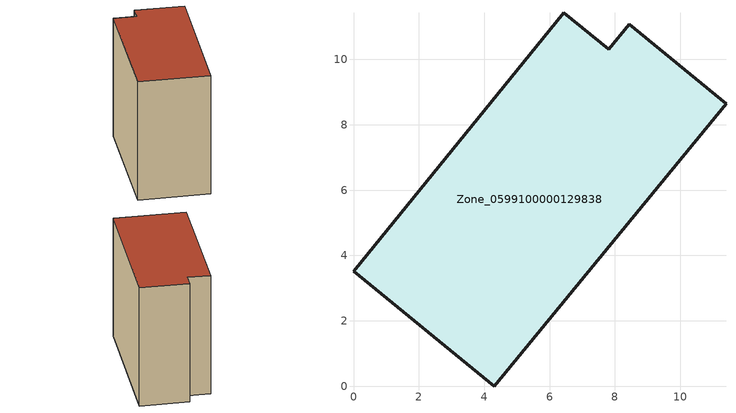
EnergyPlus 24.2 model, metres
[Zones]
Zone_0599100000129838
 floor ground (C_G): 0,3.52 6.44,11.43 7.81,10.31 8.44,11.08 11.4,8.65 4.3,0 z0
 wall outside (C_F): 6.44,11.43 0,3.52 4.3,0 11.4,8.65 8.44,11.08 7.81,10.31 6.44,11.43 z0:10.05
 roof outside (C_R): 11.4,8.65 8.44,11.08 7.81,10.31 6.44,11.43 0,3.52 4.3,0 z10.05
[BUILDING]
Pand.0599100000129838: North Axis=0; Terrain=City; Loads Convergence Tolerance Value=0.04; Temperature Convergence Tolerance Value=0.4; Solar Distribution=FullExterior; Maximum Number of Warmup Days=25; Minimum Number of Warmup Days=1
[Site:Location]
Rotterdam.The.Hague.AP_ZH_NLD Design_Conditions: Latitude=51.96; Longitude=4.45; Time Zone=1; Elevation=-4.5
[SITE:GROUNDTEMPERATURE:BUILDINGSURFACE]
18, 18, 18, 18, 18, 18, 18, 18, 18, 18, 18, 18
[MATERIAL] Thermal Absorptance=0.9; Solar Absorptance=0.7; Visible Absorptance=0.7
Name | Roughness | Thickness | Conductivity | Density | Specific Heat
G.TI.1946 | MediumSmooth | 0.15 | 1 | 540 | 1210
F.TI.1946 | Rough | 0.3 | 0.857143 | 1920 | 840
R.TI.1946 | MediumRough | 0.2 | 0.1 | 1500 | 1000
[CONSTRUCTION]
C_G: G.TI.1946
C_F: F.TI.1946
C_R: R.TI.1946
[ZONE]
Zone_0599100000129838: Type=1; Multiplier=1; Ceiling Height=Autocalculate; Volume=Autocalculate; Floor Area=autocalculate; Part of Total Floor Area=Yes
[ZONEINFILTRATION:DESIGNFLOWRATE]
Infil_Zone_0599100000129838: Zone or ZoneList or Space or SpaceList=Zone_0599100000129838; Schedule=AlwaysOn; Design Flow Rate Calculation Method=Flow/Area; Flow Rate per Floor Area=0.003; Constant Term Coefficient=1; Temperature Term Coefficient=0; Velocity Term Coefficient=0; Velocity Squared Term Coefficient=0
[HVACTEMPLATE:ZONE:IDEALLOADSAIRSYSTEM]
Zone_0599100000129838: Maximum Heating Supply Air Temperature=50; Minimum Cooling Supply Air Temperature=13; Maximum Heating Supply Air Humidity Ratio=0.0156; Minimum Cooling Supply Air Humidity Ratio=0.0077; Heating Limit=NoLimit; Cooling Limit=NoLimit; Dehumidification Control Type=ConstantSensibleHeatRatio; Cooling Sensible Heat Ratio=0.7; Dehumidification Setpoint=60; Humidification Control Type=None; Humidification Setpoint=30; Outdoor Air Method=None; Outdoor Air Flow Rate per Person=0.00944; Outdoor Air Flow Rate per Zone Floor Area=0; Outdoor Air Flow Rate per Zone=0; Demand Controlled Ventilation Type=None; Outdoor Air Economizer Type=NoEconomizer; Heat Recovery Type=None; Sensible Heat Recovery Effectiveness=0.7; Latent Heat Recovery Effectiveness=0.65
[ZONECONTROL:THERMOSTAT]
ThermostatControl_Zone_0599100000129838: Zone or ZoneList=Zone_0599100000129838; Control Type Schedule=DualSetpointControlType; Control 1=Thermostat_Zone_0599100000129838; Temperature Difference Between Cutout And Setpoint=0
[THERMOSTATSETPOINT:DUALSETPOINT]
Thermostat_Zone_0599100000129838: Heating Setpoint Temperature Schedule=HeatingSetpoint_Zone_0599100000129838; Cooling Setpoint Temperature Schedule=CoolingSetpoint_Zone_0599100000129838
[SCHEDULE:COMPACT]
HeatingSetpoint_Zone_0599100000129838: Through: 12/31, For: AllDays, Until: 24:00, 21
CoolingSetpoint_Zone_0599100000129838: Through: 12/31, For: AllDays, Until: 24:00, 24
DualSetpointControlType: Through: 12/31, For: AllDays, Until: 24:00, 4
AlwaysOn: Through: 12/31, For: AllDays, Until: 24:00, 1
